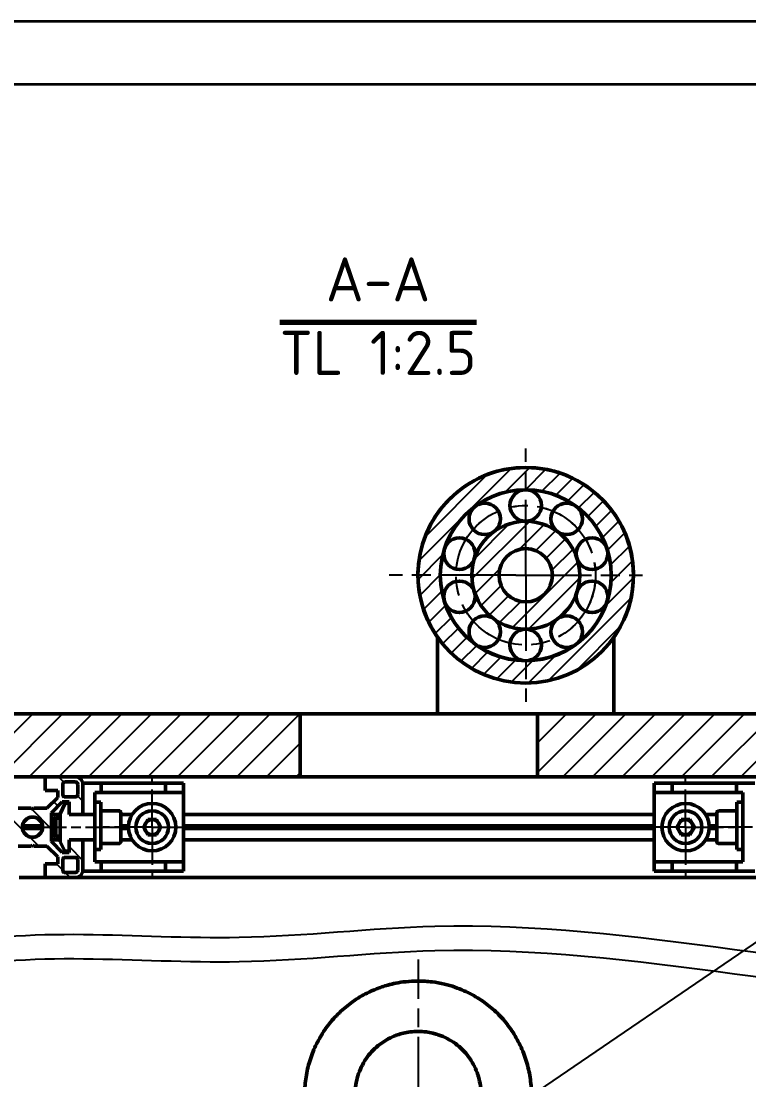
# Model space of a CAD drawing. Header units: millimetres. Extents: x 32504 to 36677, y 41990 to 42879.
# Drawn here: x 34838.2 to 34953.8, y 42700.6 to 42868.6 of the extents above; entities that cross this region are included whole.
import ezdxf

# ---------------------------------------------------------------- set-up
doc = ezdxf.new("R2010")
doc.units = ezdxf.units.MM
doc.linetypes.add('AM_ISO08W050', pattern=[18, 12, -1.5, 3, -1.5])
doc.linetypes.add('AM_ISO08W050x2', pattern=[9, 6, -0.75, 1.5, -0.75])
for name, color, linetype, lineweight in [('AM_0N', 7, 'Continuous', 50), ('AM_10', 7, 'AM_ISO08W050', 50), ('AM_4N', 3, 'Continuous', 25), ('AM_5', 3, 'Continuous', 25), ('Duong_tam', 4, 'AM_ISO08W050', 25), ('Net_dam', 7, 'Continuous', 50), ('Net_manh', 3, 'Continuous', 25)]:
    doc.layers.add(name, color=color, linetype=linetype, lineweight=lineweight)
doc.styles.add('TCVN7284', font='tcvn7284-2003i.ttf', dxfattribs={"height": 3.5})
pattern_1 = [(45, (40324.3426, 66437.9596), (-1.41421356, 1.41421356), [])]

# ---------------------------------------------------------------- blocks, each defined once
blk = doc.blocks.new('*U17')
at = {"layer": 'Net_dam'}
blk.add_circle((13.57, 13.57), 13.57, dxfattribs=at)
blk = doc.blocks.new('*U18')
at = {"layer": 'Net_dam', "color": 0, "linetype": 'ByBlock', "lineweight": -2, "transparency": 16777216}
for p, rotation in [((-5401.01, -23675.83), 59.99999999999997), ((-5387.44, -23662.26), 120), ((-5410.95, -23638.75), 240), ((-5424.52, -23652.33), 300.0000000000001), ((-5392.41, -23643.72), 180)]:
    blk.add_blockref('*U17', p, dxfattribs=dict(at, rotation=rotation))
blk.add_blockref('*U17', (-5419.55, -23670.87), dxfattribs=at)
blk = doc.blocks.new('*U19')
at = {"layer": 'Net_dam'}
blk.add_circle((4.23, 4.23), 4.23, dxfattribs=at)
blk = doc.blocks.new('*U20')
at = {"layer": 'Net_dam', "color": 0, "linetype": 'ByBlock', "lineweight": -2, "transparency": 16777216}
for p, rotation in [((-5404.43, -23663.07), 59.99999999999997), ((-5400.2, -23658.84), 120), ((-5407.53, -23651.52), 240), ((-5411.76, -23655.75), 299.9999999999998), ((-5401.75, -23653.06), 180)]:
    blk.add_blockref('*U19', p, dxfattribs=dict(at, rotation=rotation))
blk.add_blockref('*U19', (-5410.21, -23661.52), dxfattribs=at)
blk = doc.blocks.new('*U21')
at = {"layer": 'Duong_tam'}
blk.add_circle((11.07, 11.07), 11.07, dxfattribs=at)
blk = doc.blocks.new('*U22')
at = {"layer": 'Duong_tam', "color": 0, "linetype": 'ByBlock', "lineweight": -2, "transparency": 16777216}
for p, rotation in [((-5401.93, -23672.42), 59.99999999999999), ((-5390.85, -23661.35), 120), ((-5410.03, -23642.17), 240), ((-5421.1, -23653.24), 299.9999999999999), ((-5394.91, -23646.22), 180)]:
    blk.add_blockref('*U21', p, dxfattribs=dict(at, rotation=rotation))
blk.add_blockref('*U21', (-5417.05, -23668.37), dxfattribs=at)
blk = doc.blocks.new('*U23')
at = {"layer": 'Net_dam'}
blk.add_circle((0, 0), 2.5, dxfattribs=at)
blk = doc.blocks.new('*U24')
at = {"layer": 'Net_dam', "color": 0, "linetype": 'ByBlock', "lineweight": -2, "transparency": 16777216}
blk.add_blockref('*U23', (-5405.98, -23646.22), dxfattribs=at)
for p, rotation in [((-5412.49, -23648.34), 35.99999999999999), ((-5399.47, -23648.34), 324), ((-5416.51, -23653.87), 72), ((-5395.45, -23653.87), 288), ((-5416.51, -23660.71), 108), ((-5395.45, -23660.71), 252), ((-5412.49, -23666.25), 144), ((-5399.47, -23666.25), 216), ((-5405.98, -23668.37), 180)]:
    blk.add_blockref('*U23', p, dxfattribs=dict(at, rotation=rotation))

msp = doc.modelspace()

# ---------------------------------------------------------------- hatches: boundary and pattern name
at = {"layer": 'Net_manh'}
h = msp.add_hatch(dxfattribs=at)
h.set_pattern_fill('_U', color=256, scale=2, angle=45, pattern_type=0)
h.set_pattern_definition(pattern_1)
h.paths.add_polyline_path([(34901.2486, 42780.6662, 1), (34935.4796, 42780.6662, 1)])
h.paths.add_polyline_path([(34931.9362, 42780.6662, -1), (34904.792, 42780.6662, -1)], flags=16)
h.paths.add_polyline_path([(34929.3935, 42781.638, -0.02197457), (34929.4362, 42780.6662, -0.02197457), (34929.3935, 42779.6944, -0.35648869), (34931.3943, 42777.2447, -0.54568367), (34927.8583, 42774.9695, -0.04397037), (34926.7158, 42773.397, -0.18751664), (34927.3721, 42771.7086, -0.77067594), (34922.6966, 42770.4769, -0.04397037), (34920.8481, 42769.8763, -0.02829194), (34920.8641, 42769.5941, -1), (34915.8641, 42769.5941, -0.02829194), (34915.8801, 42769.8763, -0.04397037), (34914.0316, 42770.4769, -0.77067594), (34909.3561, 42771.7086, -0.18751664), (34910.0124, 42773.397, -0.04397037), (34908.8699, 42774.9695, -0.54568367), (34905.3339, 42777.2447, -0.35648869), (34907.3347, 42779.6944, -0.02197457), (34907.292, 42780.6662, -0.02197457), (34907.3347, 42781.638, -0.35648869), (34905.3339, 42784.0876, -0.54568367), (34908.8699, 42786.3629, -0.04397037), (34910.0124, 42787.9353, -0.18751664), (34909.3561, 42789.6237, -0.77067594), (34914.0316, 42790.8554, -0.04397037), (34915.8801, 42791.456, -0.02829194), (34915.8641, 42791.7383, -1), (34920.8641, 42791.7383, -0.02829194), (34920.8481, 42791.456, -0.04397037), (34922.6966, 42790.8554, -0.77067594), (34927.3721, 42789.6237, -0.18751664), (34926.7158, 42787.9353, -0.04397037), (34927.8583, 42786.3629, -0.54568367), (34931.3943, 42784.0876, -0.35648869)], flags=0)
h.paths.add_polyline_path([(34929.4362, 42780.6662, -1), (34907.292, 42780.6662, -1)], flags=0)
h.paths.add_polyline_path([(34926.9362, 42780.6662, -1), (34909.792, 42780.6662, -1)], flags=0)
h.paths.add_polyline_path([(34922.5941, 42780.6662, -1), (34914.1341, 42780.6662, -1)], flags=0)
h = msp.add_hatch(dxfattribs=at)
h.set_pattern_fill('_U', color=256, scale=2, angle=45, pattern_type=0)
h.set_pattern_definition(pattern_1)
h.paths.add_polyline_path([(34926.9362, 42780.6662, 1), (34909.792, 42780.6662, 1)])
h.paths.add_polyline_path([(34914.1341, 42780.6662, -1), (34922.5941, 42780.6662, -1)], flags=16)
h = msp.add_hatch(dxfattribs=at)
h.set_pattern_fill('_U', color=256, scale=3.33, angle=45, pattern_type=0)
h.set_pattern_definition([(45, (40724.442, 64456.958), (-2.3546656, 2.3546656), [])])
h.paths.add_polyline_path([(34778.3331, 42748.6698), (34882.5341, 42748.6698), (34882.5341, 42758.6698), (34778.3331, 42758.6698)])
h.paths.add_polyline_path([(34778.3331, 42758.6698), (34767.9941, 42758.6698), (34767.9941, 42748.6698), (34778.3331, 42748.6698)])
h.paths.add_polyline_path([(34754.7941, 42748.6698), (34754.7941, 42758.6698), (34752.8541, 42758.6698), (34737.3941, 42758.6698), (34737.3941, 42748.6698)])
h.paths.add_polyline_path([(34920.2541, 42758.6698), (34920.2541, 42748.6698), (34993.3815, 42748.6698), (35002.5703, 42754.9401), (35002.5703, 42758.6698)])
h.paths.add_polyline_path([(35008.0358, 42758.6698), (34993.3815, 42748.6698), (35034.7941, 42748.6698), (35034.7941, 42758.6698), (35032.8541, 42758.6698)])
h.paths.add_polyline_path([(35065.3941, 42758.6698), (35047.9941, 42758.6698), (35047.9941, 42748.6698), (35065.3941, 42748.6698)])
h = msp.add_hatch(dxfattribs=at)
h.set_pattern_fill('_U', color=256, scale=3.333333, angle=315, style=0, pattern_type=0)
h.set_pattern_definition([(315, (45100.6404, 55991.719), (2.3570226, 2.3570226), [])])
h.paths.add_polyline_path([(34843.0415, 42742.9627), (34844.7486, 42744.6698), (34845.8415, 42744.6698), (34845.8415, 42742.6698), (34847.9215, 42742.6698, 0.41421356), (34848.0415, 42742.7898), (34848.0415, 42747.4698, 0.41421356), (34846.8415, 42748.6698), (34842.1615, 42748.6698, 0.41421356), (34842.0415, 42748.5498), (34842.0415, 42746.4698), (34844.0415, 42746.4698), (34844.0415, 42745.3769), (34842.3344, 42743.6698), (34840.2493, 42743.6698), (34840.0415, 42743.5498), (34839.8336, 42743.6698), (34837.7486, 42743.6698), (34836.0415, 42745.3769), (34836.0415, 42746.4698), (34838.0415, 42746.4698), (34838.0415, 42748.5498, 0.41421356), (34837.9215, 42748.6698), (34826.1615, 42748.6698, 0.41421356), (34826.0415, 42748.5498), (34826.0415, 42746.4698), (34828.0415, 42746.4698), (34828.0415, 42745.3769), (34826.3344, 42743.6698), (34824.2493, 42743.6698), (34824.0415, 42743.5498), (34823.8336, 42743.6698), (34821.7486, 42743.6698), (34820.0415, 42745.3769), (34820.0415, 42746.4698), (34822.0415, 42746.4698), (34822.0415, 42748.5498, 0.41421356), (34821.9215, 42748.6698), (34817.2415, 42748.6698, 0.41421356), (34816.0415, 42747.4698), (34816.0415, 42742.7898, 0.41421356), (34816.1615, 42742.6698), (34818.2415, 42742.6698), (34818.2415, 42744.6698), (34819.3344, 42744.6698), (34821.0415, 42742.9627), (34821.0415, 42740.8776), (34821.1615, 42740.6698), (34821.0415, 42740.4619), (34821.0415, 42738.3769), (34819.3344, 42736.6698), (34818.2415, 42736.6698), (34818.2415, 42738.6698), (34816.1615, 42738.6698, 0.41421356), (34816.0415, 42738.5498), (34816.0415, 42733.8698, 0.41421356), (34817.2415, 42732.6698), (34821.9215, 42732.6698, 0.41421356), (34822.0415, 42732.7898), (34822.0415, 42734.8698), (34820.0415, 42734.8698), (34820.0415, 42735.9626), (34821.7486, 42737.6698), (34823.8336, 42737.6698), (34824.0415, 42737.7898), (34824.2493, 42737.6698), (34826.3344, 42737.6698), (34828.0415, 42735.9627), (34828.0415, 42734.8698), (34826.0415, 42734.8698), (34826.0415, 42732.7898, 0.41421356), (34826.1615, 42732.6698), (34837.9215, 42732.6698, 0.41421356), (34838.0415, 42732.7898), (34838.0415, 42734.8698), (34836.0415, 42734.8698), (34836.0415, 42735.9626), (34837.7486, 42737.6698), (34839.8336, 42737.6698), (34840.0415, 42737.7898), (34840.2493, 42737.6698), (34842.3344, 42737.6698), (34844.0415, 42735.9627), (34844.0415, 42734.8698), (34842.0415, 42734.8698), (34842.0415, 42732.7898, 0.41421356), (34842.1615, 42732.6698), (34846.8415, 42732.6698, 0.41421356), (34848.0415, 42733.8698), (34848.0415, 42738.5498, 0.41421356), (34847.9215, 42738.6698), (34845.8415, 42738.6698), (34845.8415, 42736.6698), (34844.7486, 42736.6698), (34843.0415, 42738.3769), (34843.0415, 42740.4619), (34842.9215, 42740.6698), (34843.0415, 42740.8776)])
h.paths.add_polyline_path([(34825.6415, 42740.6698, -1), (34822.4415, 42740.6698, -1)], flags=16)
h.paths.add_polyline_path([(34818.8415, 42745.4698), (34817.2415, 42745.4698, -0.41421356), (34816.8415, 42745.8698), (34816.8415, 42747.4698, -0.41421356), (34817.2415, 42747.8698), (34818.8415, 42747.8698, -0.41421356), (34819.2415, 42747.4698), (34819.2415, 42745.8698, -0.41421356)], flags=16)
h.paths.add_polyline_path([(34827.0415, 42742.9627), (34828.9243, 42744.8455, 0.19891258), (34829.0415, 42745.1283), (34829.0415, 42747.0698, -0.41421356), (34829.4415, 42747.4698), (34834.6415, 42747.4698, -0.41421356), (34835.0415, 42747.0698), (34835.0415, 42745.1283, 0.19891267), (34835.1586, 42744.8455), (34837.0415, 42742.9627), (34837.0415, 42738.3769), (34835.1586, 42736.494, 0.19891249), (34835.0415, 42736.2112), (34835.0415, 42734.2698, -0.41421356), (34834.6415, 42733.8698), (34829.4415, 42733.8698, -0.41421356), (34829.0415, 42734.2698), (34829.0415, 42736.2112, 0.19891261), (34828.9243, 42736.494), (34827.0415, 42738.3769)], flags=16)
h.paths.add_polyline_path([(34819.2415, 42735.4698), (34819.2415, 42733.8698, -0.41421356), (34818.8415, 42733.4698), (34817.2415, 42733.4698, -0.41421356), (34816.8415, 42733.8698), (34816.8415, 42735.4698, -0.41421356), (34817.2415, 42735.8698), (34818.8415, 42735.8698, -0.41421356)], flags=16)
h.paths.add_polyline_path([(34841.6415, 42740.6698, -1), (34838.4415, 42740.6698, -1)], flags=16)
h.paths.add_polyline_path([(34844.8415, 42745.8698), (34844.8415, 42747.4698, -0.41421356), (34845.2415, 42747.8698), (34846.8415, 42747.8698, -0.41421356), (34847.2415, 42747.4698), (34847.2415, 42745.8698, -0.41421356), (34846.8415, 42745.4698), (34845.2415, 42745.4698, -0.41421356)], flags=16)
h.paths.add_polyline_path([(34845.2415, 42735.8698), (34846.8415, 42735.8698, -0.41421356), (34847.2415, 42735.4698), (34847.2415, 42733.8698, -0.41421356), (34846.8415, 42733.4698), (34845.2415, 42733.4698, -0.41421356), (34844.8415, 42733.8698), (34844.8415, 42735.4698, -0.41421356)], flags=16)

# ---------------------------------------------------------------- linework, layer by layer
at = {"color": 7, "linetype": 'Continuous', "lineweight": 25}
for p, q in [((34904.3743, 42761.3622), (34904.3743, 42758.6698)), ((34932.3539, 42761.3622), (34932.3539, 42758.6698))]:
    msp.add_line(p, q, dxfattribs=at)
at = {"layer": 'AM_0N'}
for p, q in [((34849.9615, 42737.1176), (34849.9615, 42744.6376)), ((34849.9615, 42744.6376), (34850.8815, 42744.6376)), ((34850.8815, 42744.6376), (34850.8815, 42737.1176)), ((34951.9068, 42744.6298), (34951.9068, 42737.1098)), ((34952.8268, 42744.6298), (34951.9068, 42744.6298)), ((34952.8268, 42737.1098), (34952.8268, 42744.6298)), ((34843.7482, 42742.2776), (34843.4415, 42741.9709)), ((34843.4415, 42739.3843), (34843.4415, 42741.9709)), ((34844.4415, 42742.2776), (34843.7482, 42742.2776)), ((34843.7482, 42739.0776), (34843.7482, 42742.2776)), ((34844.4415, 42739.0776), (34843.7482, 42739.0776)), ((34850.8815, 42737.1176), (34849.9615, 42737.1176)), ((34951.9068, 42737.1098), (34952.8268, 42737.1098))]:
    msp.add_line(p, q, dxfattribs=at)
for centre in [(34859.0415, 42740.6776), (34943.7468, 42740.6698)]:
    msp.add_circle(centre, 3.76, dxfattribs=at)
at = {"layer": 'AM_4N'}
for p, q in [((34843.4415, 42741.9709), (34844.4415, 42741.9709)), ((34843.4415, 42739.3843), (34844.4415, 42739.3843))]:
    msp.add_line(p, q, dxfattribs=at)
at = {"layer": 'AM_5'}
msp.add_line((35099.0463, 42820.7746), (34902.2721, 42686.4974), dxfattribs=at)
at = {"layer": 'Duong_tam'}
for p, q in [((34918.3641, 42780.6662), (34918.3641, 42800.7816)), ((34916.7952, 42780.6662), (34896.6797, 42780.6662)), ((34916.7952, 42780.6662), (34936.9107, 42780.6662)), ((34918.3641, 42780.6662), (34918.3641, 42760.5507)), ((34901.322, 42677.4075), (34901.322, 42719.6475))]:
    msp.add_line(p, q, dxfattribs=at)
at = {"layer": 'Duong_tam', "linetype": 'AM_ISO08W050x2'}
for p, q in [((34859.0415, 42740.6776), (34859.0415, 42748.4376)), ((34943.7468, 42740.6698), (34943.7468, 42748.4298)), ((34839.4415, 42740.6658), (34855.2815, 42740.6816)), ((34859.0415, 42740.6776), (34851.2815, 42740.6776)), ((34859.0415, 42740.6776), (34866.8015, 42740.6776)), ((34859.0415, 42740.6776), (34859.0415, 42732.9176)), ((34943.7468, 42740.6698), (34935.9868, 42740.6698)), ((34943.7468, 42740.6698), (34951.5068, 42740.6698)), ((34943.7468, 42740.6698), (34943.7468, 42732.9098)), ((34963.3468, 42740.6698), (34947.5068, 42740.6698))]:
    msp.add_line(p, q, dxfattribs=at)
at = {"layer": 'Net_dam'}
for p, q in [((34904.3743, 42770.8058), (34904.3743, 42761.3622)), ((34932.3539, 42770.8058), (34932.3539, 42758.6698)), ((34904.3743, 42758.8222), (34904.3743, 42763.8222)), ((34904.3743, 42758.6698), (34904.3743, 42762.6698)), ((34904.3743, 42758.6698), (34904.3743, 42761.6698)), ((34904.3743, 42761.3622), (34904.3743, 42758.6698)), ((34904.3743, 42761.0574), (34904.3743, 42758.8222)), ((34932.3539, 42761.3622), (34932.3539, 42758.6698)), ((34932.3539, 42761.0574), (34932.3539, 42760.6698)), ((34932.3539, 42761.0574), (34932.3539, 42758.8222)), ((34854.5941, 42758.6698), (34767.3941, 42758.6698)), ((34854.5941, 42758.6698), (34860.1941, 42758.6698)), ((34887.3941, 42758.6698), (34860.1941, 42758.6698)), ((34901.3941, 42758.6698), (34863.6741, 42758.6698)), ((34901.3941, 42758.6698), (34882.5341, 42758.6698)), ((34882.5341, 42758.6698), (34882.5341, 42748.6698)), ((34884.0931, 42758.6698), (34884.2931, 42758.6698)), ((34915.3941, 42758.6698), (34887.3941, 42758.6698)), ((34888.4931, 42758.6698), (34888.2931, 42758.6698)), ((34888.4931, 42758.6698), (34930.7849, 42758.6698)), ((34915.3941, 42758.6698), (34901.2872, 42758.6698)), ((35035.3941, 42758.6698), (34915.3941, 42758.6698)), ((34920.2541, 42758.6698), (34920.2541, 42748.6698)), ((34854.5941, 42748.6698), (34767.3941, 42748.6698)), ((34842.0415, 42748.5498), (34842.0415, 42746.4698)), ((34846.8415, 42748.6698), (34842.1615, 42748.6698)), ((34844.8415, 42747.4698), (34844.8415, 42745.8698)), ((34846.8415, 42747.8698), (34845.2415, 42747.8698)), ((34847.2415, 42745.8698), (34847.2415, 42747.4698)), ((34848.0415, 42747.6776), (34848.0415, 42742.7898)), ((34850.1615, 42747.6776), (34848.0415, 42747.6776)), ((34848.0415, 42742.7898), (34848.0415, 42747.4698)), ((34848.0415, 42747.4698), (34848.0415, 42742.7898)), ((34850.9615, 42747.6776), (34850.1615, 42747.6776)), ((34850.9615, 42747.6776), (34850.9615, 42746.1776)), ((34851.1958, 42747.6776), (34850.9615, 42747.6776)), ((34860.6072, 42747.6776), (34851.1958, 42747.6776)), ((34854.5941, 42748.6698), (34860.1941, 42748.6698)), ((34887.3941, 42748.6698), (34860.1941, 42748.6698)), ((34861.1728, 42747.6776), (34860.6072, 42747.6776)), ((34861.1728, 42746.1776), (34861.1728, 42747.6776)), ((34863.2415, 42747.6776), (34861.1728, 42747.6776)), ((34864.0415, 42747.6776), (34863.2415, 42747.6776)), ((34864.0415, 42747.6776), (34864.0415, 42746.1776)), ((34915.3941, 42748.6698), (34887.3941, 42748.6698)), ((34915.3941, 42748.6698), (34901.2342, 42748.6698)), ((35035.3941, 42748.6698), (34915.3941, 42748.6698)), ((34938.7468, 42747.6698), (34938.7468, 42746.1698)), ((34938.7468, 42747.6698), (34939.5468, 42747.6698)), ((34939.5468, 42747.6698), (34941.6154, 42747.6698)), ((34941.6154, 42746.1698), (34941.6154, 42747.6698)), ((34941.6154, 42747.6698), (34942.1811, 42747.6698)), ((34942.1811, 42747.6698), (34951.5925, 42747.6698)), ((34951.5925, 42747.6698), (34951.8268, 42747.6698)), ((34951.8268, 42747.6698), (34952.6268, 42747.6698)), ((34951.8268, 42747.6698), (34951.8268, 42746.1698)), ((34952.6268, 42747.6698), (34954.7468, 42747.6698)), ((34842.0415, 42746.4698), (34844.0415, 42746.4698)), ((34844.0415, 42745.3769), (34842.3344, 42743.6698)), ((34844.0415, 42746.4698), (34844.0415, 42745.3769)), ((34845.2415, 42745.4698), (34846.8415, 42745.4698)), ((34849.9615, 42746.1776), (34850.1615, 42746.1776)), ((34849.9615, 42735.1776), (34849.9615, 42746.1776)), ((34850.9615, 42746.1776), (34850.1615, 42746.1776)), ((34850.9615, 42746.1776), (34851.1958, 42746.1776)), ((34860.6072, 42746.1776), (34851.1958, 42746.1776)), ((34860.6072, 42746.1776), (34861.1728, 42746.1776)), ((34863.2415, 42746.1776), (34861.1728, 42746.1776)), ((34864.0415, 42746.1776), (34863.2415, 42746.1776)), ((34864.0415, 42746.1776), (34864.0415, 42735.1776)), ((34938.7468, 42746.1698), (34939.5468, 42746.1698)), ((34938.7468, 42746.1698), (34938.7468, 42735.1698)), ((34939.5468, 42746.1698), (34941.6154, 42746.1698)), ((34942.1811, 42746.1698), (34941.6154, 42746.1698)), ((34942.1811, 42746.1698), (34951.5925, 42746.1698)), ((34951.8268, 42746.1698), (34951.5925, 42746.1698)), ((34951.8268, 42746.1698), (34952.6268, 42746.1698)), ((34952.8268, 42746.1698), (34952.6268, 42746.1698)), ((34952.8268, 42735.1698), (34952.8268, 42746.1698)), ((34839.8336, 42743.6698), (34837.7486, 42743.6698)), ((34840.0415, 42743.5498), (34839.8336, 42743.6698)), ((34840.2493, 42743.6698), (34840.0415, 42743.5498)), ((34842.3344, 42743.6698), (34840.2493, 42743.6698)), ((34843.0415, 42742.9627), (34844.7486, 42744.6698)), ((34845.2047, 42744.4776), (34844.4415, 42742.788)), ((34844.7486, 42744.6698), (34845.8415, 42744.6698)), ((34845.8415, 42744.4776), (34845.2047, 42744.4776)), ((34845.8415, 42742.6776), (34845.8415, 42744.6776)), ((34845.8415, 42744.6698), (34845.8415, 42742.6698)), ((34843.0415, 42740.8776), (34843.0415, 42742.9627)), ((34844.4415, 42742.6698), (34843.0415, 42742.6698)), ((34844.4415, 42740.6776), (34844.4415, 42742.788)), ((34844.4415, 42740.6776), (34844.4415, 42742.2776)), ((34847.9215, 42742.6776), (34845.8415, 42742.6776)), ((34845.8415, 42742.6698), (34847.9215, 42742.6698)), ((34848.0415, 42742.6776), (34847.9215, 42742.6776)), ((34849.9615, 42742.6698), (34847.9215, 42742.6698)), ((34848.0415, 42742.7976), (34848.0415, 42742.6698)), ((34848.0415, 42742.7898), (34848.0415, 42742.6698)), ((34850.8815, 42743.2698), (34853.7615, 42743.2698)), ((34854.0815, 42738.3898), (34854.0815, 42742.9498)), ((34855.8526, 42742.6698), (34854.0815, 42742.6698)), ((34854.0815, 42742.6698), (34855.8526, 42742.6698)), ((34901.1537, 42742.6698), (34864.0415, 42742.6698)), ((34938.7468, 42742.6698), (34901.1537, 42742.6698)), ((34948.7068, 42742.6698), (34946.9308, 42742.6698)), ((34948.7068, 42742.6619), (34946.9357, 42742.6619)), ((34948.7068, 42738.3819), (34948.7068, 42742.9419)), ((34951.9068, 42743.2619), (34949.0268, 42743.2619)), ((34841.6415, 42740.6698), (34838.4415, 42740.6698)), ((34841.6279, 42740.8776), (34838.455, 42740.8776)), ((34841.6279, 42740.4619), (34838.455, 42740.4619)), ((34842.9215, 42740.6698), (34843.0415, 42740.8776)), ((34843.0415, 42740.4619), (34842.9215, 42740.6698)), ((34843.4415, 42740.6698), (34842.9215, 42740.6698)), ((34843.4415, 42740.8776), (34843.0415, 42740.8776)), ((34843.0415, 42738.3769), (34843.0415, 42740.4619)), ((34843.4415, 42740.4619), (34843.0415, 42740.4619)), ((34844.4415, 42740.6776), (34844.4415, 42738.3303)), ((34844.4415, 42740.6776), (34844.4415, 42739.0776)), ((34855.2868, 42740.8776), (34854.0815, 42740.8776)), ((34854.0815, 42740.8776), (34855.2868, 42740.8776)), ((34855.2815, 42740.6698), (34854.0815, 42740.6698)), ((34854.0815, 42740.6698), (34855.2815, 42740.6698)), ((34855.2877, 42740.4619), (34854.0815, 42740.4619)), ((34854.0815, 42740.4619), (34855.2877, 42740.4619)), ((34855.2868, 42740.6698), (34855.2815, 42740.6698)), ((34855.3037, 42740.8776), (34855.2868, 42740.8776)), ((34858.3463, 42741.8816), (34857.6512, 42740.6776)), ((34857.6512, 42740.6776), (34858.3463, 42739.4736)), ((34858.3463, 42741.8816), (34859.7366, 42741.8816)), ((34860.4317, 42740.6776), (34859.7366, 42741.8816)), ((34860.4317, 42740.6776), (34859.7366, 42739.4736)), ((34901.2817, 42740.8776), (34864.0415, 42740.8776)), ((34901.2892, 42740.6698), (34864.0415, 42740.6698)), ((34901.2968, 42740.4619), (34864.0415, 42740.4619)), ((34938.7468, 42740.8776), (34901.2817, 42740.8776)), ((34938.7468, 42740.6698), (34901.2892, 42740.6698)), ((34938.7468, 42740.4619), (34901.2968, 42740.4619)), ((34942.3566, 42740.6698), (34943.0517, 42741.8738)), ((34942.3566, 42740.6698), (34943.0517, 42739.4658)), ((34944.4419, 42741.8738), (34943.0517, 42741.8738)), ((34944.4419, 42741.8738), (34945.1371, 42740.6698)), ((34945.1371, 42740.6698), (34944.4419, 42739.4658)), ((34947.4846, 42740.8698), (34947.5015, 42740.8698)), ((34948.7068, 42740.4541), (34947.5006, 42740.4541)), ((34948.7068, 42740.8776), (34947.5011, 42740.8776)), ((34948.7068, 42740.4619), (34947.5011, 42740.4619)), ((34948.7068, 42740.8698), (34947.5015, 42740.8698)), ((34947.5015, 42740.6619), (34947.5068, 42740.6619)), ((34948.7068, 42740.6698), (34947.5068, 42740.6698)), ((34948.7068, 42740.6619), (34947.5068, 42740.6619)), ((34844.4415, 42738.6698), (34843.0415, 42738.6698)), ((34843.7482, 42739.0776), (34843.4415, 42739.3843)), ((34845.8415, 42738.6776), (34847.9215, 42738.6776)), ((34845.8415, 42736.6776), (34845.8415, 42738.6776)), ((34845.8415, 42738.6698), (34845.8415, 42736.6698)), ((34847.9215, 42738.6698), (34845.8415, 42738.6698)), ((34848.0415, 42738.6776), (34847.9215, 42738.6776)), ((34849.9615, 42738.6698), (34847.9215, 42738.6698)), ((34848.0415, 42738.6776), (34848.0415, 42733.6776)), ((34848.0415, 42738.6776), (34848.0415, 42738.5576)), ((34855.8625, 42738.6698), (34854.0815, 42738.6698)), ((34854.0815, 42738.6698), (34855.8625, 42738.6698)), ((34855.8625, 42738.6698), (34855.3225, 42738.6698)), ((34859.7366, 42739.4736), (34858.3463, 42739.4736)), ((34901.155, 42738.6698), (34864.0415, 42738.6698)), ((34938.7468, 42738.6698), (34901.155, 42738.6698)), ((34943.0517, 42739.4658), (34944.4419, 42739.4658)), ((34948.7068, 42738.6619), (34946.9258, 42738.6619)), ((34946.9258, 42738.6619), (34947.4658, 42738.6619)), ((34948.7068, 42738.6698), (34946.9308, 42738.6698)), ((34837.7486, 42737.6698), (34839.8336, 42737.6698)), ((34839.8336, 42737.6698), (34840.0415, 42737.7898)), ((34840.0415, 42737.7898), (34840.2493, 42737.6698)), ((34840.2493, 42737.6698), (34842.3344, 42737.6698)), ((34842.3344, 42737.6698), (34844.0415, 42735.9627)), ((34844.7486, 42736.6698), (34843.0415, 42738.3769)), ((34845.1917, 42736.8776), (34844.4415, 42738.3303)), ((34848.0415, 42733.8698), (34848.0415, 42738.5498)), ((34848.0415, 42738.5498), (34848.0415, 42733.8698)), ((34848.0415, 42738.5498), (34848.0415, 42733.8698)), ((34853.7615, 42738.0698), (34850.8815, 42738.0698)), ((34949.0268, 42738.0619), (34951.9068, 42738.0619)), ((34844.0415, 42735.9627), (34844.0415, 42734.8698)), ((34845.8415, 42736.6698), (34844.7486, 42736.6698)), ((34844.8415, 42735.4698), (34844.8415, 42733.8698)), ((34845.8415, 42736.8776), (34845.1917, 42736.8776)), ((34846.8415, 42735.8698), (34845.2415, 42735.8698)), ((34847.2415, 42733.8698), (34847.2415, 42735.4698)), ((34842.0415, 42734.8698), (34842.0415, 42732.7898)), ((34844.0415, 42734.8698), (34842.0415, 42734.8698)), ((34850.1615, 42733.6776), (34848.0415, 42733.6776)), ((34850.1615, 42735.1776), (34849.9615, 42735.1776)), ((34850.1615, 42735.1776), (34850.9615, 42735.1776)), ((34850.9615, 42733.6776), (34850.1615, 42733.6776)), ((34850.9615, 42735.1776), (34850.9615, 42733.6776)), ((34851.1958, 42735.1776), (34850.9615, 42735.1776)), ((34850.9615, 42733.6776), (34851.1958, 42733.6776)), ((34851.1958, 42735.1776), (34860.6072, 42735.1776)), ((34860.6072, 42733.6776), (34851.1958, 42733.6776)), ((34861.1728, 42735.1776), (34860.6072, 42735.1776)), ((34860.6072, 42733.6776), (34861.1728, 42733.6776)), ((34861.1728, 42733.6776), (34861.1728, 42735.1776)), ((34861.1728, 42735.1776), (34863.2415, 42735.1776)), ((34863.2415, 42733.6776), (34861.1728, 42733.6776)), ((34863.2415, 42735.1776), (34864.0415, 42735.1776)), ((34864.0415, 42733.6776), (34863.2415, 42733.6776)), ((34864.0415, 42735.1776), (34864.0415, 42733.6776)), ((34938.7468, 42735.1698), (34938.7468, 42733.6698)), ((34939.5468, 42735.1698), (34938.7468, 42735.1698)), ((34938.7468, 42733.6698), (34939.5468, 42733.6698)), ((34941.6154, 42735.1698), (34939.5468, 42735.1698)), ((34939.5468, 42733.6698), (34941.6154, 42733.6698)), ((34941.6154, 42733.6698), (34941.6154, 42735.1698)), ((34941.6154, 42735.1698), (34942.1811, 42735.1698)), ((34942.1811, 42733.6698), (34941.6154, 42733.6698)), ((34951.5925, 42735.1698), (34942.1811, 42735.1698)), ((34942.1811, 42733.6698), (34951.5925, 42733.6698)), ((34951.5925, 42735.1698), (34951.8268, 42735.1698)), ((34951.8268, 42733.6698), (34951.5925, 42733.6698)), ((34951.8268, 42735.1698), (34951.8268, 42733.6698)), ((34952.6268, 42735.1698), (34951.8268, 42735.1698)), ((34951.8268, 42733.6698), (34952.6268, 42733.6698)), ((34952.6268, 42735.1698), (34952.8268, 42735.1698)), ((34952.6268, 42733.6698), (34954.7468, 42733.6698)), ((34842.1615, 42732.6698), (34837.9215, 42732.6698)), ((34842.1615, 42732.6698), (34846.8415, 42732.6698)), ((34845.2415, 42733.4698), (34846.8415, 42733.4698)), ((34901.2917, 42732.6698), (34846.8415, 42732.6698)), ((34955.9468, 42732.6698), (34901.2917, 42732.6698))]:
    msp.add_line(p, q, dxfattribs=at)
at = {"layer": 'Net_dam', "lineweight": 35}
for points in [[(33949.6398, 42027.6315), (33949.6398, 42868.6315), (35138.6398, 42868.6315), (35138.6398, 42027.6315), (33949.6398, 42027.6315)], [(33969.6398, 42037.6315), (33969.6398, 42858.6315), (35128.6398, 42858.6315), (35128.6398, 42037.6315)]]:
    msp.add_lwpolyline(points, close=True, dxfattribs=at)
at = {"layer": 'Net_dam'}
for centre, radius in [((34918.3641, 42780.6662), 17.1155), ((34918.3641, 42780.6662), 8.5721), ((34840.0415, 42740.6698), 1.6), ((34859.0415, 42740.6776), 2.6), ((34943.7468, 42740.6698), 2.6)]:
    msp.add_circle(centre, radius, dxfattribs=at)
for centre, radius, start, end in [((34918.3641, 42780.6662), 17.1155, 324.822867, 215.177133), ((34842.1615, 42748.5498), 0.12, 90, 180), ((34845.2415, 42747.4698), 0.4, 90, 180), ((34846.8415, 42747.4698), 1.2, 0, 90), ((34846.8415, 42747.4698), 0.4, 0, 90), ((34845.2415, 42745.8698), 0.4, 180, 270), ((34846.8415, 42745.8698), 0.4, 270, 0), ((34847.9215, 42742.7976), 0.12, 270, 0), ((34847.9215, 42742.7898), 0.12, 270, 0), ((34847.9215, 42742.7898), 0.12, 270, 0), ((34853.7615, 42742.9498), 0.32, 0, 90), ((34949.0268, 42742.9419), 0.32, 90, 180), ((34859.0415, 42740.6776), 1.204, 150, 210), ((34859.0415, 42740.6776), 1.204, 90, 150), ((34859.0415, 42740.6776), 1.204, 30, 90), ((34859.0415, 42740.6776), 1.204, 330, 30), ((34943.7468, 42740.6698), 1.204, 150, 210), ((34943.7468, 42740.6698), 1.204, 90, 150), ((34943.7468, 42740.6698), 1.204, 30, 90), ((34943.7468, 42740.6698), 1.204, 330, 30), ((34847.9215, 42738.5576), 0.12, 0, 90), ((34847.9215, 42738.5498), 0.12, 0, 90), ((34847.9215, 42738.5498), 0.12, 0, 90), ((34859.0415, 42740.6776), 1.204, 210, 270), ((34859.0415, 42740.6776), 1.204, 270, 330), ((34943.7468, 42740.6698), 1.204, 210, 270), ((34943.7468, 42740.6698), 1.204, 270, 330), ((34853.7615, 42738.3898), 0.32, 270, 0), ((34949.0268, 42738.3819), 0.32, 180, 270), ((34845.2415, 42735.4698), 0.4, 90, 180), ((34846.8415, 42735.4698), 0.4, 0, 90), ((34845.2415, 42733.8698), 0.4, 180, 270), ((34846.8415, 42733.8698), 1.2, 270, 0), ((34846.8415, 42733.8698), 0.4, 270, 0), ((34842.1615, 42732.7898), 0.12, 180, 270)]:
    msp.add_arc(centre, radius, start, end, dxfattribs=at)
for points, knots in [([(34901.2608, 42716.2502), (34900.609, 42716.2303), (34899.4199, 42716.1938), (34897.8192, 42715.9375), (34896.5588, 42715.6386), (34895.5361, 42715.3247), (34894.1354, 42714.8121), (34892.2447, 42713.9045), (34890.0186, 42712.4021), (34888.0383, 42710.5707), (34886.3953, 42708.5195), (34885.087, 42706.2773), (34884.1091, 42703.8677), (34883.4733, 42701.3375), (34883.2034, 42698.7492), (34883.323, 42696.2092), (34883.7056, 42694.1889), (34884.145, 42692.6799), (34884.5615, 42691.5205), (34885.1367, 42690.2106), (34885.9727, 42688.6781), (34887.1661, 42686.9774), (34888.4109, 42685.5632), (34889.315, 42684.7994), (34889.6066, 42684.553)], [0, 0, 0, 0, 0.04459564, 0.08135458, 0.11072538, 0.13322131, 0.15454435, 0.21279135, 0.27627564, 0.33767262, 0.39672674, 0.45552727, 0.5147509, 0.5741498, 0.63353886, 0.69223083, 0.74758325, 0.77384634, 0.79975953, 0.83185918, 0.87169243, 0.91902747, 0.9738809, 1, 1, 1, 1]), ([(34912.9188, 42684.5486), (34913.047, 42684.6519), (34913.7177, 42685.1926), (34914.7214, 42686.2473), (34915.8269, 42687.6226), (34916.643, 42688.8675), (34917.2849, 42690.0278), (34917.8242, 42691.1889), (34918.4467, 42692.8178), (34919.0139, 42694.9596), (34919.3182, 42697.6175), (34919.2063, 42700.2991), (34918.6952, 42702.9322), (34917.8147, 42705.4592), (34916.5856, 42707.8212), (34915.0259, 42709.9607), (34913.1601, 42711.8511), (34910.998, 42713.4714), (34908.9416, 42714.5765), (34907.0656, 42715.3155), (34905.3804, 42715.8043), (34903.4175, 42716.174), (34902.0083, 42716.2238), (34901.2608, 42716.2502)], [0, 0, 0, 0, 0.01126464, 0.05896249, 0.09919709, 0.13198939, 0.16071079, 0.18990292, 0.2195523, 0.28000635, 0.34101971, 0.40200115, 0.46299789, 0.52398063, 0.58456841, 0.64460185, 0.70455089, 0.76572832, 0.82889101, 0.86370607, 0.90359922, 0.9488693, 1, 1, 1, 1]), ([(34896.3507, 42689.5725), (34896.1083, 42689.7036), (34895.4703, 42690.0486), (34894.6035, 42690.7555), (34893.7799, 42691.5777), (34893.1213, 42692.4073), (34892.59, 42693.2366), (34892.1475, 42694.1088), (34891.7337, 42695.1553), (34891.3983, 42696.4221), (34891.2292, 42697.8987), (34891.2913, 42699.3886), (34891.5753, 42700.8514), (34892.0645, 42702.2554), (34892.7473, 42703.5675), (34893.6138, 42704.7561), (34894.6504, 42705.8064), (34895.8516, 42706.7065), (34896.994, 42707.3204), (34898.0361, 42707.7309), (34898.9723, 42708.0025), (34900.0628, 42708.2079), (34900.8456, 42708.2356), (34901.2608, 42708.2502)], [0, 0, 0, 0, 0.03146374, 0.08279757, 0.1270458, 0.16437062, 0.20362657, 0.23942723, 0.2760024, 0.33208427, 0.38868495, 0.44525602, 0.50184128, 0.55841348, 0.6146192, 0.67031047, 0.72592323, 0.78267544, 0.84126922, 0.87356582, 0.91057309, 0.95256825, 1, 1, 1, 1]), ([(34901.2608, 42708.2502), (34901.7034, 42708.2337), (34902.4906, 42708.2043), (34903.5139, 42708.0064), (34904.2961, 42707.7874), (34905.1814, 42707.4693), (34906.2696, 42706.9472), (34907.5063, 42706.1124), (34908.6064, 42705.095), (34909.5192, 42703.9555), (34910.246, 42702.7098), (34910.7894, 42701.3712), (34911.1426, 42699.9654), (34911.2925, 42698.5275), (34911.2261, 42697.1163), (34911.0007, 42695.9257), (34910.6997, 42694.9299), (34910.3265, 42693.9931), (34909.8071, 42693.0102), (34909.0937, 42691.9838), (34908.1899, 42690.9953), (34907.2056, 42690.146), (34906.4632, 42689.7399), (34906.1674, 42689.578)], [0, 0, 0, 0, 0.05054499, 0.08991516, 0.11878751, 0.14334744, 0.19738339, 0.25627812, 0.31323667, 0.36802198, 0.42257212, 0.47751484, 0.5326202, 0.58771648, 0.64216614, 0.69351775, 0.72579898, 0.76095746, 0.80863422, 0.85254797, 0.90343654, 0.96152812, 1, 1, 1, 1])]:
    msp.add_open_spline(points, degree=3, knots=knots, dxfattribs=at)
at = {"layer": 'Net_manh'}
msp.add_open_spline([(34737.3941, 42700.6698), (34757.6296, 42702.476), (34787.6027, 42705.1515), (34829.5944, 42726.747), (34867.1563, 42721.3461), (34925.2335, 42728.6532), (34987.9877, 42711.302), (35039.9885, 42720.1034), (35065.3941, 42724.2028)], degree=3, knots=[0, 0, 0, 0, 30.17403552, 44.69431341, 69.14329488, 84.707741, 132.46323123, 163.31468961, 163.31468961, 163.31468961, 163.31468961], dxfattribs=at)
msp.add_spline([(34737.3941, 42696.812), (34796.8108, 42707.3739), (34824.0054, 42717.5625), (34872.8713, 42719.3317), (34903.9504, 42721.092), (34999.1114, 42712.9237), (35065.3941, 42720.8238)], degree=3, dxfattribs=at)

# ---------------------------------------------------------------- block references
at = {"layer": 'Duong_tam'}
msp.add_blockref('*U22', (40324.3426, 66437.9596), dxfattribs=at)
at = {"layer": 'Net_dam'}
for name in ['*U18', '*U24', '*U20']:
    msp.add_blockref(name, (40324.3426, 66437.9596), dxfattribs=at)

# ---------------------------------------------------------------- texts
at = {"layer": 'AM_10', "color": 7, "lineweight": 70, "insert": (34894.9093, 42821.8049), "char_height": 7, "attachment_point": 5, "style": 'TCVN7284'}
msp.add_mtext('A-A \\P{\\OTL 1:2.5}', dxfattribs=at)

doc.saveas('drawing.dxf')
